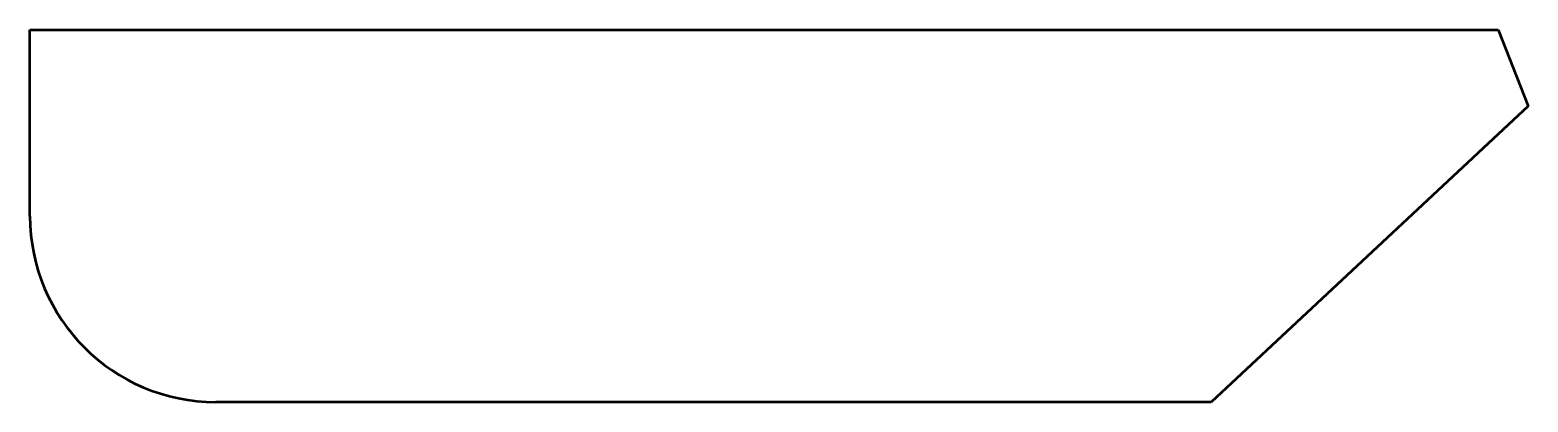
# Model space of a CAD drawing. Header units: millimetres. Extents: x 2.1 to 82.7, y 2.1 to 22.1.
import ezdxf

# ---------------------------------------------------------------- set-up
doc = ezdxf.new("R2010")
doc.units = ezdxf.units.MM
doc.layers.add('IV_OUTER_PROFILE', color=7, linetype='Continuous', lineweight=50)

msp = doc.modelspace()

# ---------------------------------------------------------------- linework, layer by layer
at = {"layer": 'IV_OUTER_PROFILE'}
for p, q in [((2.071, 22.071), (81.071, 22.071)), ((2.071, 12.071), (2.071, 22.071)), ((81.071, 22.071), (82.683, 17.979)), ((82.683, 17.979), (65.624, 2.071)), ((65.624, 2.071), (12.071, 2.071))]:
    msp.add_line(p, q, dxfattribs=at)
msp.add_arc((12.071, 12.071), 10, 180, 270, dxfattribs=at)

doc.saveas('drawing.dxf')
